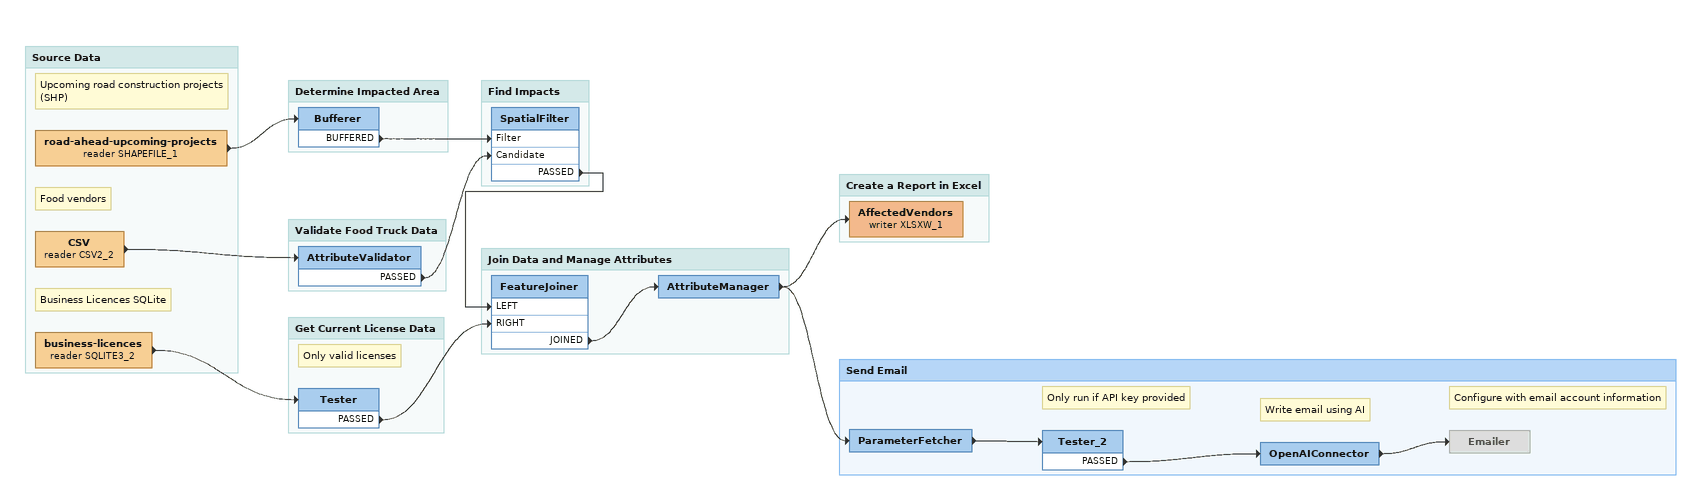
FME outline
Bookmark: Source Data
Note: Upcoming road construction projects (SHP)
road-ahead-upcoming-projects (reader SHAPEFILE_1)
    -> Bufferer
Note: Food vendors
CSV (reader CSV2_2)
    -> AttributeValidator
Note: Business Licences SQLite
business-licences (reader SQLITE3_2)
    -> Tester

Bookmark: Determine Impacted Area
Bufferer
    BUFFERED -> SpatialFilter [Filter]

Bookmark: Validate Food Truck Data
AttributeValidator
    PASSED -> SpatialFilter [Candidate]

Bookmark: Find Impacts
SpatialFilter
    PASSED -> FeatureJoiner [LEFT]

Bookmark: Get Current License Data
Note: Only valid licenses
Tester
    PASSED -> FeatureJoiner [RIGHT]

Bookmark: Join Data and Manage Attributes
FeatureJoiner
    JOINED -> AttributeManager
AttributeManager
    -> ParameterFetcher
    -> AffectedVendors (writer XLSXW_1)

Bookmark: Create a Report in Excel
AffectedVendors (writer XLSXW_1)

Bookmark: Send Email
ParameterFetcher
    -> Tester_2
Note: Only run if API key provided
Tester_2
    PASSED -> OpenAIConnector
Note: Write email using AI
OpenAIConnector
    -> Emailer
Note: Configure with email account information
Emailer [off]
